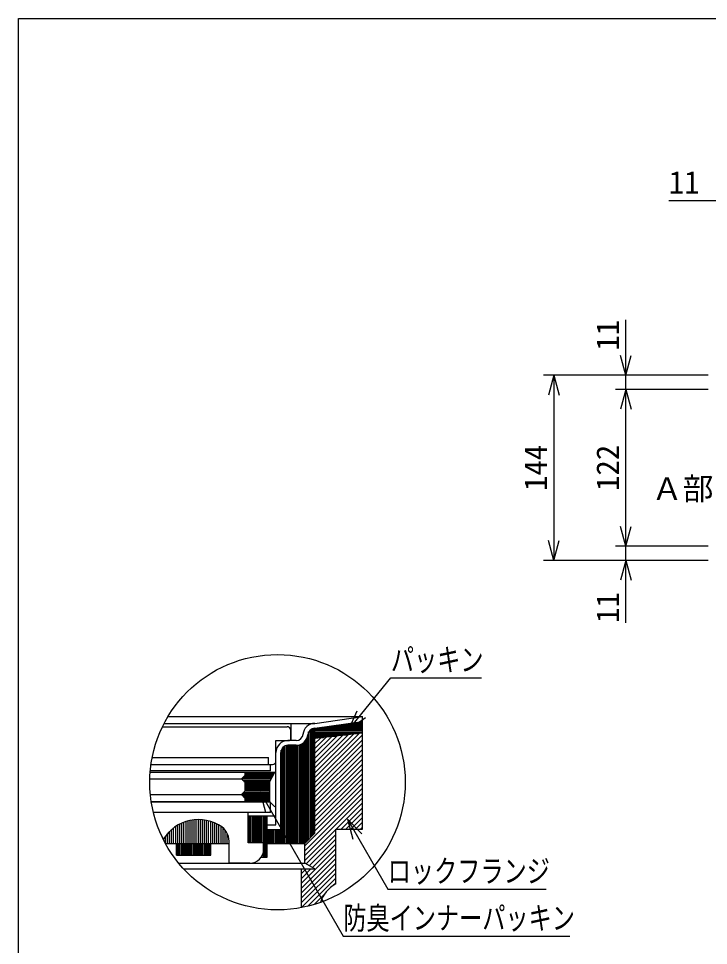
# Model space of a CAD drawing. Units: millimetres, scale not verified. Extents: x -1092 to 1092, y -744 to 696.
# Drawn here: x -1092 to -556, y -25 to 696 of the extents above; entities that cross this region are included whole.
import ezdxf
from ezdxf.enums import TextEntityAlignment as Align

# ---------------------------------------------------------------- set-up
doc = ezdxf.new("R2010")
doc.units = ezdxf.units.MM
doc.header["$LTSCALE"] = 8
for name, color, linetype in [('0-5_寸法線', 7, 'Continuous'), ('0-8_枠中線', 5, 'Continuous'), ('0-A_極細1', 7, 'Continuous'), ('0-D_寸法1', 7, 'Continuous')]:
    doc.layers.add(name, color=color, linetype=linetype)
doc.styles.add('ＭＳ ゴシック', font='')
doc.styles.get('ＭＳ ゴシック').set_extended_font_data('MS Gothic')

msp = doc.modelspace()

# ---------------------------------------------------------------- linework, layer by layer
at = {"layer": '0-5_寸法線'}
for p, q in [((-586.548, 554.534), (-528.996, 554.534)), ((-619.996, 407.534), (-619.996, 461.652)), ((-619.996, 418.534), (-624.137, 433.989)), ((-619.996, 418.534), (-615.855, 433.989)), ((-555.996, 418.534), (-683.996, 418.534)), ((-675.996, 418.534), (-680.137, 403.079)), ((-675.996, 418.534), (-671.855, 403.079)), ((-675.996, 418.534), (-675.996, 274.534)), ((-555.996, 418.534), (-627.996, 418.534)), ((-555.996, 407.534), (-627.996, 407.534)), ((-619.996, 407.534), (-624.137, 392.079)), ((-619.996, 407.534), (-615.855, 392.079)), ((-619.996, 285.534), (-619.996, 407.534)), ((-619.996, 285.534), (-624.137, 300.989)), ((-619.996, 285.534), (-615.855, 300.989)), ((-675.996, 274.534), (-680.137, 289.989)), ((-675.996, 274.534), (-671.855, 289.989)), ((-555.996, 285.534), (-627.996, 285.534)), ((-619.996, 225.953), (-619.996, 285.534)), ((-555.996, 274.534), (-683.996, 274.534)), ((-555.996, 274.534), (-627.996, 274.534)), ((-619.996, 274.534), (-624.137, 259.079)), ((-619.996, 274.534), (-615.855, 259.079))]:
    msp.add_line(p, q, dxfattribs=at)
at = {"layer": '0-8_枠中線'}
msp.add_lwpolyline([(-1092, -744), (-1092, 696), (1092, 696), (1092, -744)], close=True, dxfattribs=at)
at = {"layer": '0-A_極細1'}
for p, q in [((-975.847, 153.048), (-824.69, 153.048)), ((-861.602, 147.79), (-824.69, 153.048)), ((-824.69, 149.353), (-824.69, 153.048)), ((-824.69, 68.58), (-824.69, 152.972)), ((-980.12, 145.124), (-883.09, 145.124)), ((-978.785, 147.79), (-861.602, 147.79)), ((-880.156, 134.457), (-880.156, 147.79)), ((-861.602, 144.019), (-824.69, 149.277)), ((-859.902, 144.261), (-824.69, 144.261)), ((-852.413, 145.328), (-824.69, 145.328)), ((-844.924, 146.395), (-824.69, 146.395)), ((-837.435, 147.461), (-824.69, 147.461)), ((-829.945, 148.528), (-824.69, 148.528)), ((-880.423, 135.524), (-880.423, 142.457)), ((-867.58, 56.367), (-867.58, 136.989)), ((-866.513, 57.433), (-866.513, 141.147)), ((-865.447, 58.5), (-865.447, 142.528)), ((-864.38, 59.567), (-864.38, 143.319)), ((-863.313, 60.633), (-863.313, 143.789)), ((-862.247, 61.7), (-862.247, 144.02)), ((-861.602, 62.345), (-861.602, 144.057)), ((-861.602, 143.195), (-824.69, 143.195)), ((-861.602, 142.128), (-824.69, 142.128)), ((-861.602, 141.061), (-824.69, 141.061)), ((-824.69, 140.286), (-861.602, 136.019)), ((-861.602, 139.995), (-827.209, 139.995)), ((-861.602, 105.649), (-827.262, 139.989)), ((-861.602, 109.42), (-831.526, 139.496)), ((-861.602, 113.191), (-835.79, 139.003)), ((-861.602, 138.928), (-836.437, 138.928)), ((-861.602, 101.877), (-824.69, 138.789)), ((-861.602, 116.962), (-840.054, 138.51)), ((-861.602, 120.734), (-844.318, 138.017)), ((-861.602, 137.861), (-845.665, 137.861)), ((-861.602, 124.505), (-848.582, 137.524)), ((-861.602, 128.276), (-852.847, 137.031)), ((-884.647, 54.457), (-884.647, 130.319)), ((-883.58, 54.457), (-883.58, 130.629)), ((-876.203, 134.457), (-882.556, 134.457)), ((-876.203, 130.724), (-882.556, 130.724)), ((-882.513, 54.457), (-882.513, 130.724)), ((-881.447, 54.457), (-881.447, 130.724)), ((-880.38, 54.457), (-880.38, 130.724)), ((-879.313, 54.457), (-879.313, 130.724)), ((-878.247, 54.457), (-878.247, 130.724)), ((-877.18, 54.457), (-877.18, 130.724)), ((-876.113, 54.457), (-876.113, 130.724)), ((-875.047, 54.457), (-875.047, 130.798)), ((-873.98, 54.457), (-873.98, 131)), ((-872.913, 54.457), (-872.913, 131.341)), ((-871.847, 54.457), (-871.847, 131.839)), ((-870.78, 54.457), (-870.78, 132.524)), ((-869.713, 54.457), (-869.713, 133.459)), ((-868.647, 55.3), (-868.647, 134.78)), ((-861.602, 136.795), (-854.893, 136.795)), ((-861.602, 132.047), (-857.111, 136.538)), ((-861.602, 135.818), (-861.375, 136.045)), ((-861.602, 98.106), (-824.69, 135.018)), ((-861.602, 94.335), (-824.69, 131.247)), ((-891.89, 68.857), (-891.89, 125.124)), ((-888.156, 65.124), (-888.156, 125.124)), ((-887.847, 54.457), (-887.847, 126.96)), ((-886.78, 54.457), (-886.78, 128.801)), ((-885.713, 54.457), (-885.713, 129.749)), ((-861.602, 90.564), (-824.69, 127.476)), ((-861.602, 86.792), (-824.69, 123.704)), ((-989.009, 115.79), (-894.556, 115.79)), ((-988.113, 121.124), (-897.756, 121.124)), ((-897.756, 115.79), (-897.756, 121.124)), ((-896.156, 110.994), (-896.156, 115.79)), ((-861.602, 83.021), (-824.69, 119.933)), ((-861.602, 79.25), (-824.69, 116.162)), ((-989.651, 109.956), (-892.69, 109.956)), ((-896.156, 110.994), (-989.563, 110.994)), ((-916.156, 109.956), (-916.156, 107.289)), ((-916.156, 109.061), (-893.167, 109.061)), ((-896.956, 101.956), (-892.69, 109.956)), ((-861.602, 75.479), (-824.69, 112.391)), ((-861.602, 71.707), (-824.69, 108.619)), ((-989.936, 104.623), (-918.823, 104.623)), ((-918.823, 104.623), (-916.156, 107.289)), ((-916.156, 101.956), (-918.823, 104.623)), ((-918.651, 104.795), (-895.443, 104.795)), ((-917.928, 103.728), (-896.011, 103.728)), ((-917.585, 105.861), (-894.874, 105.861)), ((-916.862, 102.661), (-896.58, 102.661)), ((-916.518, 106.928), (-894.305, 106.928)), ((-916.156, 107.995), (-893.736, 107.995)), ((-916.156, 101.956), (-916.156, 95.023)), ((-916.156, 101.595), (-896.956, 101.595)), ((-896.956, 101.956), (-896.956, 87.023)), ((-861.602, 67.936), (-824.69, 104.848)), ((-861.602, 64.165), (-824.69, 101.077)), ((-917.051, 94.128), (-896.956, 94.128)), ((-916.156, 100.528), (-896.956, 100.528)), ((-916.156, 99.461), (-896.956, 99.461)), ((-916.156, 98.395), (-896.956, 98.395)), ((-916.156, 97.328), (-896.956, 97.328)), ((-916.156, 96.261), (-896.956, 96.261)), ((-916.156, 95.195), (-896.956, 95.195)), ((-869.49, 52.506), (-824.69, 97.306)), ((-989.499, 92.356), (-918.823, 92.356)), ((-988.832, 87.023), (-896.956, 87.023)), ((-918.462, 91.995), (-896.956, 91.995)), ((-918.118, 93.061), (-896.956, 93.061)), ((-917.395, 90.928), (-896.956, 90.928)), ((-916.328, 89.861), (-896.956, 89.861)), ((-916.156, 89.689), (-916.156, 87.023)), ((-916.156, 88.795), (-896.956, 88.795)), ((-916.156, 87.728), (-896.956, 87.728)), ((-869.49, 48.735), (-824.69, 93.535)), ((-869.49, 44.963), (-824.69, 89.763)), ((-896.156, 86.461), (-988.745, 86.461)), ((-896.156, 78.461), (-896.156, 86.461)), ((-845.063, 65.619), (-824.69, 85.992)), ((-841.291, 65.619), (-824.69, 82.221)), ((-913.49, 78.461), (-987.137, 78.461)), ((-958.626, 54.457), (-958.626, 72.33)), ((-957.026, 54.457), (-957.026, 72.618)), ((-955.426, 54.457), (-955.426, 72.823)), ((-953.826, 54.457), (-953.826, 72.947)), ((-952.226, 54.457), (-952.226, 72.99)), ((-950.626, 54.457), (-950.626, 72.954)), ((-949.026, 54.457), (-949.026, 72.837)), ((-947.426, 54.457), (-947.426, 72.639)), ((-945.826, 54.457), (-945.826, 72.358)), ((-896.156, 78.461), (-913.49, 78.461)), ((-913.49, 54.994), (-913.49, 78.461)), ((-913.49, 75.79), (-891.89, 75.79)), ((-913.447, 54.994), (-913.447, 75.79)), ((-912.38, 54.994), (-912.38, 75.79)), ((-911.313, 54.994), (-911.313, 75.79)), ((-910.247, 54.994), (-910.247, 75.79)), ((-909.18, 54.994), (-909.18, 75.79)), ((-908.113, 54.994), (-908.113, 75.79)), ((-907.047, 54.994), (-907.047, 75.79)), ((-905.98, 54.994), (-905.98, 75.79)), ((-904.913, 54.994), (-904.913, 75.79)), ((-903.847, 54.994), (-903.847, 75.79)), ((-902.78, 54.994), (-902.78, 75.79)), ((-901.713, 54.994), (-901.713, 75.79)), ((-900.647, 43.79), (-900.647, 75.79)), ((-899.58, 43.79), (-899.58, 75.79)), ((-898.823, 43.79), (-898.823, 75.79)), ((-837.52, 65.619), (-824.69, 78.45)), ((-833.749, 65.619), (-824.69, 74.678)), ((-973.026, 54.457), (-973.026, 65.249)), ((-971.426, 54.457), (-971.426, 66.538)), ((-969.826, 54.457), (-969.826, 67.67)), ((-968.226, 54.457), (-968.226, 68.663)), ((-966.626, 54.457), (-966.626, 69.532)), ((-965.026, 54.457), (-965.026, 70.289)), ((-963.426, 54.457), (-963.426, 70.94)), ((-961.826, 54.457), (-961.826, 71.495)), ((-960.226, 54.457), (-960.226, 71.956)), ((-944.226, 54.457), (-944.226, 71.992)), ((-942.626, 54.457), (-942.626, 71.538)), ((-941.026, 54.457), (-941.026, 70.992)), ((-939.426, 54.457), (-939.426, 70.349)), ((-937.826, 54.457), (-937.826, 69.602)), ((-936.226, 54.457), (-936.226, 68.743)), ((-934.626, 54.457), (-934.626, 67.761)), ((-933.026, 54.457), (-933.026, 66.488)), ((-898.823, 68.857), (-891.89, 68.857)), ((-898.823, 65.124), (-888.156, 65.124)), ((-898.513, 54.457), (-898.513, 65.124)), ((-897.447, 54.457), (-897.447, 65.124)), ((-896.38, 54.457), (-896.38, 65.124)), ((-895.313, 54.457), (-895.313, 65.124)), ((-894.247, 54.457), (-894.247, 65.124)), ((-893.18, 54.457), (-893.18, 65.124)), ((-892.113, 54.457), (-892.113, 65.124)), ((-891.047, 54.457), (-891.047, 65.124)), ((-889.98, 54.457), (-889.98, 65.124)), ((-888.913, 54.457), (-888.913, 65.124)), ((-869.49, 41.192), (-845.49, 65.192)), ((-845.49, 22.953), (-845.49, 65.619)), ((-829.978, 65.619), (-824.69, 70.907)), ((-826.206, 65.619), (-824.69, 67.136)), ((-979.426, 57.484), (-979.426, 57.735)), ((-977.826, 54.457), (-977.826, 60.098)), ((-976.226, 54.457), (-976.226, 62.078)), ((-974.626, 54.457), (-974.626, 63.775)), ((-931.426, 54.457), (-931.426, 64.686)), ((-929.826, 54.457), (-929.826, 62.11)), ((-861.602, 62.345), (-869.49, 54.457)), ((-868.496, 38.415), (-845.49, 61.421)), ((-977.841, 54.457), (-928.156, 54.457)), ((-969.296, 45.39), (-969.296, 54.457)), ((-968.913, 45.39), (-968.913, 54.457)), ((-967.847, 45.39), (-967.847, 54.457)), ((-966.78, 45.39), (-966.78, 54.457)), ((-965.713, 45.39), (-965.713, 54.457)), ((-964.647, 45.39), (-964.647, 54.457)), ((-963.58, 45.39), (-963.58, 54.457)), ((-962.513, 45.39), (-962.513, 54.457)), ((-961.447, 45.39), (-961.447, 54.457)), ((-960.38, 45.39), (-960.38, 54.457)), ((-959.313, 45.39), (-959.313, 54.457)), ((-958.247, 45.39), (-958.247, 54.457)), ((-957.18, 45.39), (-957.18, 54.457)), ((-956.113, 45.39), (-956.113, 54.457)), ((-955.047, 45.39), (-955.047, 54.457)), ((-953.98, 45.39), (-953.98, 54.457)), ((-952.913, 45.39), (-952.913, 54.457)), ((-951.847, 45.39), (-951.847, 54.457)), ((-950.78, 45.39), (-950.78, 54.457)), ((-949.713, 45.39), (-949.713, 54.457)), ((-948.647, 45.39), (-948.647, 54.457)), ((-947.58, 45.39), (-947.58, 54.457)), ((-946.513, 45.39), (-946.513, 54.457)), ((-945.447, 45.39), (-945.447, 54.457)), ((-944.38, 45.39), (-944.38, 54.457)), ((-943.313, 45.39), (-943.313, 54.457)), ((-942.629, 45.39), (-942.629, 54.457)), ((-928.226, 54.457), (-928.226, 56.48)), ((-928.156, 38.994), (-928.156, 54.457)), ((-898.823, 54.457), (-869.49, 54.457)), ((-866.048, 37.091), (-845.49, 57.65)), ((-863.601, 35.767), (-845.49, 53.878)), ((-969.296, 45.39), (-942.629, 45.39)), ((-903.251, 43.79), (-898.823, 43.79)), ((-902.78, 43.79), (-902.78, 44.576)), ((-901.713, 43.79), (-901.713, 47.488)), ((-872.156, 23.44), (-845.49, 50.107)), ((-872.156, 19.669), (-845.49, 46.336)), ((-967.373, 38.953), (-869.49, 38.953)), ((-912.156, 38.994), (-928.156, 38.994)), ((-872.156, 15.898), (-845.49, 42.565)), ((-872.156, 12.127), (-845.49, 38.793)), ((-963.656, 34.686), (-861.602, 34.686)), ((-872.156, 8.356), (-845.49, 35.022)), ((-872.156, 4.474), (-872.156, 34.686)), ((-872.156, 27.212), (-864.682, 34.686)), ((-872.156, 30.983), (-868.453, 34.686)), ((-872.156, 4.584), (-845.49, 31.251)), ((-867.493, 5.476), (-845.49, 27.48)), ((-847.601, 21.598), (-845.49, 23.708)), ((-862.335, 6.864), (-853.896, 15.303))]:
    msp.add_line(p, q, dxfattribs=at)
for points in [[(-891.89, 118.457), (-891.89, 134.457), (-881.49, 134.457)], [(-916.156, 89.689), (-918.823, 92.356), (-916.156, 95.023)], [(-845.49, 65.619), (-824.69, 65.619), (-824.69, 68.58)], [(-901.49, 49.661), (-901.49, 54.994), (-913.49, 54.994)], [(-861.602, 34.686), (-869.49, 38.953), (-869.49, 54.457)]]:
    msp.add_lwpolyline(points, dxfattribs=at)
msp.add_circle((-890.689, 102.01), 99.281, dxfattribs=at)
for centre, radius, start, end in [((-883.09, 142.457), 2.667, 24.05455, 90), ((-861.602, 138.457), 9.333, 90, 175.84901), ((-883.09, 142.457), 2.667, 0, 24.05455), ((-876.203, 139.79), 5.333, 270, 356.64911), ((-876.203, 139.79), 9.067, 270, 356.64911), ((-861.602, 138.457), 5.6, 90, 175.84901), ((-882.556, 125.124), 9.333, 90, 180), ((-882.556, 125.124), 5.6, 90, 180), ((-881.49, 135.524), 1.067, 270, 360), ((-894.556, 118.457), 2.667, 270, 360), ((-952.156, 40.99), 32, 55.16629, 148.68485), ((-944.156, 54.994), 16, 358.0749, 50.0295), ((-912.156, 49.661), 10.667, 270, 360), ((-832.156, -0.141), 26.667, 120, 161.13979)]:
    msp.add_arc(centre, radius, start, end, dxfattribs=at)
at = {"layer": '0-D_寸法1'}
for p, q in [((-835.321, 142.958), (-828.79, 157.564)), ((-835.321, 142.958), (-822.362, 152.342)), ((-904.18, 94.244), (-892.867, 82.93)), ((-904.18, 94.244), (-900.039, 78.789)), ((-836.42, 73.22), (-825.106, 61.907)), ((-836.42, 73.22), (-832.279, 57.766))]:
    msp.add_line(p, q, dxfattribs=at)
for points in [[(-835.321, 142.958), (-802.589, 183.248), (-732.189, 183.248)], [(-904.18, 94.244), (-839.555, -17.691), (-663.555, -17.691)], [(-836.42, 73.22), (-805.015, 18.831), (-681.815, 18.831)]]:
    msp.add_lwpolyline(points, dxfattribs=at)

# ---------------------------------------------------------------- texts
at = {"layer": '0-5_寸法線', "style": 'ＭＳ ゴシック'}
for s, p in [('11', (-586.548, 554.534)), ('Ａ部', (-599.855, 316.259))]:
    msp.add_text(s, height=17.6, dxfattribs=at).set_placement(p, align=Align.BOTTOM_LEFT)
for s, p in [('11', (-619.996, 437.652)), ('144', (-675.996, 328.534)), ('122', (-619.996, 328.534)), ('11', (-619.996, 225.953))]:
    msp.add_text(s, height=17.6, rotation=90, dxfattribs=at).set_placement(p, align=Align.BOTTOM_LEFT)
at = {"layer": '0-D_寸法1', "style": 'ＭＳ ゴシック', "width": 0.75}
for s, p in [('パッキン', (-802.589, 183.248)), ('ロックフランジ', (-805.015, 18.831)), ('防臭インナーパッキン', (-839.555, -17.691))]:
    msp.add_text(s, height=17.6, dxfattribs=at).set_placement(p, align=Align.BOTTOM_LEFT)

doc.saveas('drawing.dxf')
